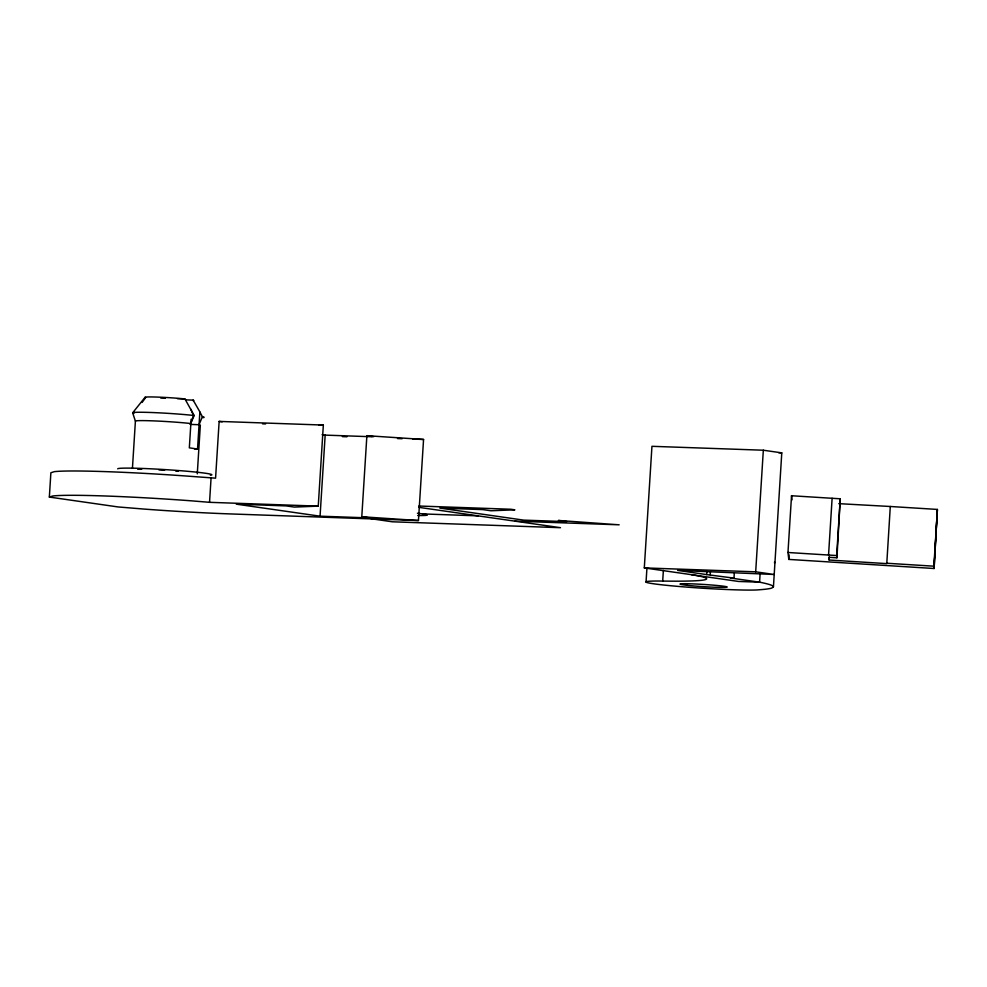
<?xml version="1.0" encoding="UTF-8"?>
<svg xmlns="http://www.w3.org/2000/svg" width="987" height="987" viewBox="0 0 987 987"><rect width="100%" height="100%" fill="white"/><g stroke="black" fill="none" stroke-linecap="round" stroke-linejoin="round"><path stroke-width="1.48" d="M49.35 497.066L50.88 472.748L54.371 471.65A113.85 5.367 3.6 0 1 193.07 476.524L215.573 478.164L219.139 421.412L323.341 425.064L318.246 506.134L294.36 507.084L286.156 505.899L236.251 504.147L320.059 516.189L369.977 517.941L361.785 516.756L366.88 435.686L423.559 439.462L418.451 520.531L230.181 513.919A113.85 5.367 3.6 0 1 144.028 509.07L118.095 506.948L49.35 497.066L52.842 495.98A113.85 5.367 3.6 0 1 191.54 500.841L209.54 502.321L318.246 506.134M132.443 468.257L135.404 421.141L132.665 412.825L145.052 397.329A24.391 1.147 3.6 0 1 181.448 398.6L184.951 398.945L194.18 415.527L190.688 423.509A32.534 1.53 3.6 0 0 155.267 420.955A32.534 1.53 3.6 0 0 135.404 421.141M191.133 419.278L189.331 447.851L197.536 449.023L199.867 411.961M197.277 473.834L200.336 425.2A32.534 1.53 3.6 0 0 199.177 424.731L190.035 424.385M209.54 502.321L211.07 478.004M320.059 516.189L325.167 435.119L322.12 434.675M773.438 586.846L773.055 586.179A237.522 11.19 3.6 0 0 759.583 582.182L738.56 581.454L644.301 567.907L651.951 446.309L763.333 450.22L781.778 452.86L773.438 586.846L771.846 588.03A237.522 11.19 3.6 0 1 759.422 589.745A57.739 2.714 3.6 0 1 675.157 586.142A57.739 2.714 3.6 0 1 662.696 581.072L663.375 570.437M646.053 581.96L646.917 568.278M734.266 573.57L733.983 578.135L706.704 574.594L706.902 571.547M710.208 574.718L710.406 571.67M706.704 574.594L677.613 570.412L774.129 574.471L755.684 571.818L763.333 450.22M760.052 574.582L759.583 582.182L730.479 578.012L733.983 578.135M787.971 552.498L791.537 495.745L840.233 498.793L836.939 557.791L828.821 557.285L829.154 560.024L886.77 563.626L890.299 506.491L937.366 509.428L934.084 568.5L788.798 559.419L787.971 552.498L836.668 555.545L836.939 557.791M788.798 559.419L789.094 554.817M828.549 555.039L832.115 498.287M829.154 560.024L829.339 556.952M836.668 555.545L840.233 498.793M934.084 568.5L937.366 509.428M933.85 566.575L937.416 509.823M190.688 423.509L193.477 415.441L190.812 409.173M199.066 424.706L202.372 416.699L199.016 410.358L193.144 400.13L185.593 399.858M774.561 563.145L774.585 561.85M142.091 402.449L145.644 397.564L145.052 397.329M318.863 425.249L323.341 425.064M160.77 398.094L165.298 398.255M177.389 398.686L184.951 398.945M262.53 423.818L265.552 423.929M325.167 435.119L372.05 436.76M342.341 436.612L346.93 436.772M397.502 438.549L402.104 438.709M412.825 439.079L423.559 439.462M778.768 452.762L781.778 452.86M194.525 448.925L197.536 449.023M418.821 506.023L510.76 509.243L514.869 509.835L490.983 510.772L482.779 509.6L439.869 508.095L523.69 520.124L566.6 521.63L558.395 520.457L619.17 524.813L514.967 521.161M422.744 513.919L478.078 515.856M644.301 567.907L755.684 571.818M838.79 503.654L890.299 506.491M886.721 563.244L933.801 566.18M361.785 516.756L418.451 520.531M194.18 415.527L193.477 415.441A35.779 1.69 3.6 0 0 150.345 412.467A35.779 1.69 3.6 0 0 133.936 413.343M366.88 435.686L373.715 436.673M219.139 421.412L222.174 421.844M418.71 507.33L560.456 527.687L392.332 521.79L370.976 518.718M363.352 517.62L366.399 518.064M202.372 416.699L202.816 416.773A35.779 1.69 3.6 0 1 202.927 417.661M193.144 400.13L193.748 400.364A24.391 1.147 3.6 0 1 192.946 400.611M791.525 495.61L792.043 499.903M417.415 513.252A33.336 1.567 3.6 0 1 417.686 515.498M691.431 574.681A152.454 7.18 3.6 0 1 662.696 581.072M117.737 468.862A47.166 2.221 3.6 0 1 170.677 469.972A47.166 2.221 3.6 0 1 210.342 475.228M137.711 469.269A32.534 1.53 3.6 0 1 141.721 469.281M158.981 469.935A32.534 1.53 3.6 0 1 164.619 470.268M175.723 471.046A32.534 1.53 3.6 0 1 178.363 471.268M687.137 585.316A23.589 1.11 3.6 0 0 726.444 587.265A23.589 1.11 3.6 0 0 697.464 584.094A23.589 1.11 3.6 0 0 687.137 585.316"/></g></svg>
